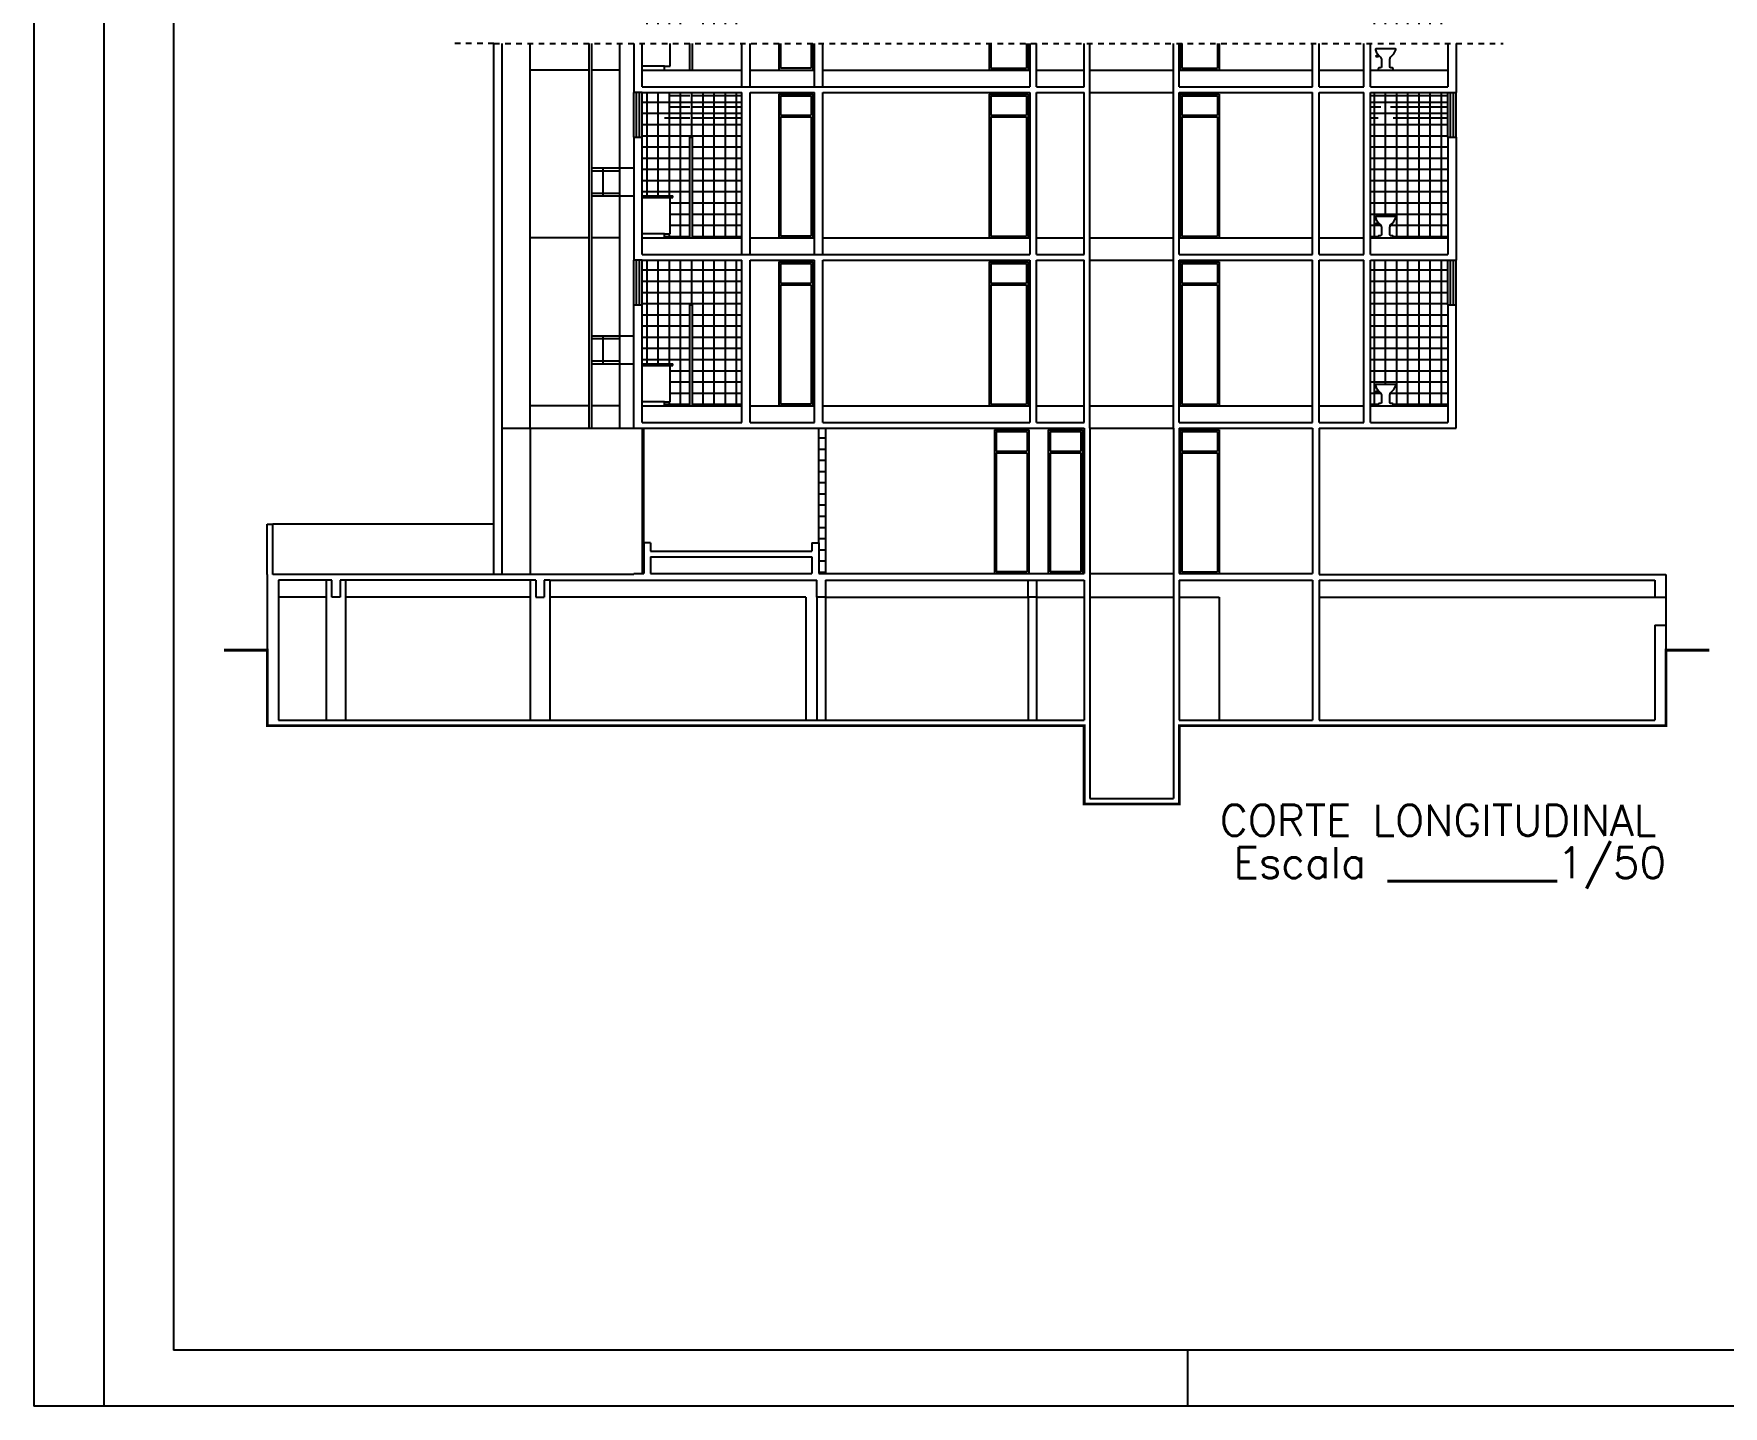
# Model space of a CAD drawing. Header units: millimetres. Extents: x 178 to 457, y 838 to 920.
# Drawn here: x 397.89 to 428.09, y 864.38 to 888.91 of the extents above; entities that cross this region are included whole.
import ezdxf

# ---------------------------------------------------------------- set-up
doc = ezdxf.new("R2010")
doc.units = ezdxf.units.MM
doc.linetypes.add('HIDDEN', pattern=[0.375, 0.25, -0.125])
for name, color, linetype in [('Alvenaria', 7, 'Continuous'), ('Esquadrias', 5, 'Continuous'), ('Paredebaix', 4, 'Continuous'), ('Piso', 1, 'Continuous'), ('Projeção', 8, 'HIDDEN'), ('Texto', 2, 'Continuous')]:
    doc.layers.add(name, color=color, linetype=linetype)
doc.styles.add('STYLE4', font='romans.shx')
pattern_1 = [(0, (-25.14764, 109.08895), (0, 0.2), []), (90, (-25.14764, 109.08895), (-0.2, 1e-17), [])]
pattern_2 = [(0, (-25.14764, 112.08895), (0, 0.2), []), (90, (-25.14764, 112.08895), (-0.2, 1e-17), [])]
pattern_3 = [(0, (-25.14764, 114.20771), (0, 0.2), []), (90, (-25.14764, 114.20771), (-0.2, 1e-17), [])]

msp = doc.modelspace()

# ---------------------------------------------------------------- hatches: boundary and pattern name
at = {"layer": 'Paredebaix'}
h = msp.add_hatch(dxfattribs=at)
h.set_pattern_fill('_USER,_O', color=256, scale=0.2, pattern_type=0)
h.set_pattern_definition([(0, (-25.14764, 109.08895), (0, 0.2), [])])
h.paths.add_polyline_path([(412.0395789, 881.8633987), (411.9195789, 881.8633987), (411.9195789, 879.8133987), (411.9195789, 879.2633987), (412.0395789, 879.2633987)])
at = {"layer": 'Piso'}
h = msp.add_hatch(dxfattribs=at)
h.set_pattern_fill('_USER', color=256, scale=0.2, style=0, double=1, pattern_type=0)
h.set_pattern_definition(pattern_3)
h.paths.add_polyline_path([(409.6145789, 887.8544499), (409.2645789, 887.8544499), (409.2645789, 887.453171), (409.1645789, 887.453171), (409.1645789, 887.3821558), (409.6145789, 887.3821558)])
h.paths.add_polyline_path([(410.5445789, 887.8544499), (409.6645789, 887.8544499), (409.6645789, 887.3821558), (410.5445789, 887.3821558)])
h.paths.add_polyline_path([(409.6645789, 889.0855722), (410.5445789, 889.0855722), (410.5445789, 889.9821558), (408.7645789, 889.9821558), (408.7645789, 889.0855722), (409.6145789, 889.0855722), (409.6145789, 889.1821558), (409.6645789, 889.1821558)])
h = msp.add_hatch(dxfattribs=at)
h.set_pattern_fill('_USER,_O', color=256, scale=0.2, double=1, pattern_type=0)
h.set_pattern_definition(pattern_3)
edge = h.paths.add_edge_path()
edge.add_line((422.2347805, 887.7450497), (422.2345064, 887.7442237))
edge.add_arc((422.2213771, 887.7490382), 0.0139843, 339.86188802, 343.42818314)
edge = h.paths.add_edge_path()
edge.add_line((421.918917, 887.4037369), (421.918917, 887.4048754))
edge.add_arc((421.9350626, 887.4043061), 0.0161556, 177.98074891, 182.01925109)
edge = h.paths.add_edge_path()
edge.add_line((422.1875933, 887.4048754), (422.1875933, 887.4037369))
edge.add_arc((422.1714477, 887.4043061), 0.0161556, 357.98074891, 362.01925108)
edge = h.paths.add_edge_path()
edge.add_line((421.9335262, 887.4203885), (421.936599, 887.4203885))
edge.add_arc((421.9350626, 887.4043061), 0.0161556, 84.54287687, 95.45712313)
edge = h.paths.add_edge_path()
edge.add_line((422.1699113, 887.4203885), (422.1729841, 887.4203885))
edge.add_arc((422.1714477, 887.4043061), 0.0161556, 84.54287687, 95.45712313)
edge = h.paths.add_edge_path()
edge.add_arc((422.1358388, 887.832218), 0.278122, 198.26532019, 198.44460864)
edge.add_arc((421.8851333, 887.7490382), 0.0139843, 196.57181687, 200.13811198, ccw=False)
edge = h.paths.add_edge_path()
edge.add_line((423.1645789, 887.8544499), (421.7845789, 887.8544499))
edge.add_line((421.7845789, 887.8544499), (421.7845789, 887.3821558))
edge.add_line((421.7845789, 887.3821558), (421.918917, 887.3821558))
edge.add_line((421.918917, 887.3821558), (421.918917, 887.4037369))
edge.add_arc((421.9350626, 887.4043061), 0.0161556, 84.54287687, 182.01925109, ccw=False)
edge.add_line((421.936599, 887.4203885), (421.9577161, 887.4203885))
edge.add_arc((421.9465558, 887.4543309), 0.03573, 288.2008082, 339.70835919)
edge.add_line((421.9800685, 887.4419398), (421.9800685, 887.5610594))
edge.add_arc((421.7450816, 887.517166), 0.2390512, 10.58040138, 23.82129004)
edge.add_arc((422.1358388, 887.832218), 0.278122, 198.44460864, 231.77958332, ccw=False)
edge.add_arc((421.8851333, 887.7490382), 0.0139843, 110.27772397, 200.13811198, ccw=False)
edge.add_line((421.8802867, 887.7621558), (422.2262236, 887.7621558))
edge.add_arc((422.2213771, 887.7490382), 0.0139843, -20.13811198, 69.72227603, ccw=False)
edge.add_arc((421.9706716, 887.832218), 0.278122, 308.22041668, 341.55539136, ccw=False)
edge.add_arc((422.3614287, 887.517166), 0.2390512, 156.17870996, 169.41959862)
edge.add_line((422.1264419, 887.5610594), (422.1264419, 887.4419398))
edge.add_arc((422.1599545, 887.4543309), 0.03573, 200.29164081, 251.7991918)
edge.add_line((422.1487943, 887.4203885), (422.1699113, 887.4203885))
edge.add_arc((422.1714477, 887.4043061), 0.0161556, -2.01925109, 95.45712313, ccw=False)
edge.add_line((422.1875933, 887.4037369), (422.1875933, 887.3821558))
edge.add_line((422.1875933, 887.3821558), (423.1645789, 887.3821558))
edge.add_line((423.1645789, 887.3821558), (423.1645789, 887.8544499))
h.paths.add_polyline_path([(421.7845789, 889.0855722), (423.1645789, 889.0855722), (423.1645789, 889.9821558), (421.7845789, 889.9821558)])
h = msp.add_hatch(dxfattribs=at)
h.set_pattern_fill('_USER', color=256, scale=0.2, style=0, double=1, pattern_type=0)
h.set_pattern_definition(pattern_2)
h.paths.add_polyline_path([(409.6645789, 885.2633987), (410.5445789, 885.2633987), (410.5445789, 887.8633987), (408.7645789, 887.8633987), (408.7645789, 887.0633987), (408.7645789, 886.0133987), (409.3145789, 886.0133987), (409.3145789, 885.9833987), (409.2645789, 885.9833987), (409.2645789, 885.3344138), (409.1645789, 885.3344138), (409.1645789, 885.2633987), (409.6145789, 885.2633987), (409.6145789, 887.0633987), (409.6645789, 887.0633987)])
h = msp.add_hatch(dxfattribs=at)
h.set_pattern_fill('_USER,_O', color=256, scale=0.2, double=1, pattern_type=0)
h.set_pattern_definition(pattern_2)
h.paths.add_polyline_path([(422.2262236, 885.6433987, -0.4135000527), (422.2345064, 885.6254665, -0.1464857469), (422.1427424, 885.4949581, 0.0578386427), (422.1264419, 885.4423022), (422.1264419, 885.3231826, 0.2286060689), (422.1487943, 885.3016313), (422.1699113, 885.3016313, -0.4529698611), (422.1875933, 885.2849797), (422.1875933, 885.2633987), (423.1645789, 885.2633987), (423.1645789, 887.0633987), (423.1645789, 887.8633987), (421.7845789, 887.8633987), (421.7845789, 885.2633987), (421.918917, 885.2633987), (421.918917, 885.2849797, -0.4529698611), (421.936599, 885.3016313), (421.9577161, 885.3016313, 0.2286060689), (421.9800685, 885.3231826), (421.9800685, 885.4423022, 0.0578386427), (421.9637679, 885.4949581, -0.1464857469), (421.8720039, 885.6254665, -0.4135000527), (421.8802867, 885.6433987)])
edge = h.paths.add_edge_path()
edge.add_line((422.2347805, 885.6262925), (422.2345064, 885.6254665))
edge.add_arc((422.2213771, 885.6302811), 0.0139843, 339.86188802, 343.42818314)
edge = h.paths.add_edge_path()
edge.add_line((421.918917, 885.2849797), (421.918917, 885.2861182))
edge.add_arc((421.9350626, 885.285549), 0.0161556, 177.98074891, 182.01925109)
edge = h.paths.add_edge_path()
edge.add_line((422.1875933, 885.2861182), (422.1875933, 885.2849797))
edge.add_arc((422.1714477, 885.285549), 0.0161556, 357.98074891, 362.01925108)
edge = h.paths.add_edge_path()
edge.add_line((421.9335262, 885.3016313), (421.936599, 885.3016313))
edge.add_arc((421.9350626, 885.285549), 0.0161556, 84.54287687, 95.45712313)
edge = h.paths.add_edge_path()
edge.add_line((422.1699113, 885.3016313), (422.1729841, 885.3016313))
edge.add_arc((422.1714477, 885.285549), 0.0161556, 84.54287687, 95.45712313)
edge = h.paths.add_edge_path()
edge.add_arc((422.1358388, 885.7134609), 0.278122, 198.26532019, 198.44460864)
edge.add_arc((421.8851333, 885.6302811), 0.0139843, 196.57181687, 200.13811198, ccw=False)
h = msp.add_hatch(dxfattribs=at)
h.set_pattern_fill('_USER', color=256, scale=0.2, style=0, double=1, pattern_type=0)
h.set_pattern_definition(pattern_1)
h.paths.add_polyline_path([(409.6645789, 882.2633987), (410.5445789, 882.2633987), (410.5445789, 884.8633987), (408.7645789, 884.8633987), (408.7645789, 884.0633987), (408.7645789, 883.0133987), (409.3145789, 883.0133987), (409.3145789, 882.9833987), (409.2645789, 882.9833987), (409.2645789, 882.3344138), (409.1645789, 882.3344138), (409.1645789, 882.2633987), (409.6145789, 882.2633987), (409.6145789, 884.0633987), (409.6645789, 884.0633987)])
h = msp.add_hatch(dxfattribs=at)
h.set_pattern_fill('_USER,_O', color=256, scale=0.2, double=1, pattern_type=0)
h.set_pattern_definition(pattern_1)
h.paths.add_polyline_path([(422.2262236, 882.6433987, -0.4135000527), (422.2345064, 882.6254665, -0.1464857469), (422.1427424, 882.4949581, 0.0578386427), (422.1264419, 882.4423022), (422.1264419, 882.3231826, 0.2286060689), (422.1487943, 882.3016313), (422.1699113, 882.3016313, -0.4529698611), (422.1875933, 882.2849797), (422.1875933, 882.2633987), (423.1645789, 882.2633987), (423.1645789, 884.0633987), (423.1645789, 884.8633987), (421.7845789, 884.8633987), (421.7845789, 882.2633987), (421.918917, 882.2633987), (421.918917, 882.2849797, -0.4529698611), (421.936599, 882.3016313), (421.9577161, 882.3016313, 0.2286060689), (421.9800685, 882.3231826), (421.9800685, 882.4423022, 0.0578386427), (421.9637679, 882.4949581, -0.1464857469), (421.8720039, 882.6254665, -0.4135000527), (421.8802867, 882.6433987)])
edge = h.paths.add_edge_path()
edge.add_line((422.2347805, 882.6262925), (422.2345064, 882.6254665))
edge.add_arc((422.2213771, 882.6302811), 0.0139843, 339.86188802, 343.42818314)
edge = h.paths.add_edge_path()
edge.add_line((421.918917, 882.2849797), (421.918917, 882.2861182))
edge.add_arc((421.9350626, 882.285549), 0.0161556, 177.98074891, 182.01925109)
edge = h.paths.add_edge_path()
edge.add_line((422.1875933, 882.2861182), (422.1875933, 882.2849797))
edge.add_arc((422.1714477, 882.285549), 0.0161556, 357.98074891, 362.01925108)
edge = h.paths.add_edge_path()
edge.add_line((421.9335262, 882.3016313), (421.936599, 882.3016313))
edge.add_arc((421.9350626, 882.285549), 0.0161556, 84.54287687, 95.45712313)
edge = h.paths.add_edge_path()
edge.add_line((422.1699113, 882.3016313), (422.1729841, 882.3016313))
edge.add_arc((422.1714477, 882.285549), 0.0161556, 84.54287687, 95.45712313)
edge = h.paths.add_edge_path()
edge.add_arc((422.1358388, 882.7134609), 0.278122, 198.26532019, 198.44460864)
edge.add_arc((421.8851333, 882.6302811), 0.0139843, 196.57181687, 200.13811198, ccw=False)

# ---------------------------------------------------------------- linework, layer by layer
at = {"layer": 'Alvenaria'}
for p, q in [((400.3900516, 905.3805921), (400.3900516, 865.3805921)), ((408.6145789, 888.7356927), (408.6145789, 887.8633987)), ((408.7645789, 887.9633987), (408.7645789, 888.7356927)), ((410.5445789, 887.9633987), (410.5445789, 888.7356927)), ((410.6945789, 887.9633987), (410.6945789, 888.7356927)), ((411.8445789, 887.9633987), (411.8445789, 888.7356927)), ((411.9945789, 887.9633987), (411.9945789, 888.7356927)), ((415.6945789, 888.7356927), (415.6945789, 887.9633987)), ((415.8145789, 887.9633987), (415.8145789, 888.7356927)), ((416.6645789, 887.9633987), (416.6645789, 888.7356927)), ((416.7645789, 881.8633987), (416.7645789, 888.7356927)), ((418.2645789, 881.8633987), (418.2645789, 888.7356927)), ((418.3645789, 887.9633987), (418.3645789, 888.7356927)), ((420.7445789, 887.9633987), (420.7445789, 888.7356927)), ((420.8645789, 887.9633987), (420.8645789, 888.7356927)), ((421.6645789, 887.9633987), (421.6645789, 888.7356927)), ((421.7845789, 887.9633987), (421.7845789, 888.7356927)), ((423.1645789, 888.7356927), (423.1645789, 887.9633987)), ((423.3145789, 888.7356927), (423.3145789, 887.8633987)), ((408.7645789, 887.8633987), (408.6145789, 887.8633987)), ((408.7645789, 887.9633987), (415.6945789, 887.9633987)), ((408.7645789, 887.8633987), (410.5445789, 887.8633987)), ((410.5445789, 884.9633987), (410.5445789, 887.8633987)), ((410.6945789, 884.9633987), (410.6945789, 887.8633987)), ((410.6945789, 887.8633987), (411.8445789, 887.8633987)), ((411.8445789, 884.9633987), (411.8445789, 887.8633987)), ((411.9945789, 884.9633987), (411.9945789, 887.8633987)), ((411.9945789, 887.8633987), (415.6945789, 887.8633987)), ((415.6945789, 887.8633987), (415.6945789, 884.9633987)), ((415.8145789, 887.9633987), (416.6645789, 887.9633987)), ((415.8145789, 884.9633987), (415.8145789, 887.8633987)), ((415.8145789, 887.8633987), (416.6645789, 887.8633987)), ((416.6645789, 884.9633987), (416.6645789, 887.8633987)), ((418.3645789, 887.9633987), (420.7445789, 887.9633987)), ((418.3645789, 884.9633987), (418.3645789, 887.8633987)), ((418.3645789, 887.8633987), (420.7445789, 887.8633987)), ((420.7445789, 884.9633987), (420.7445789, 887.8633987)), ((420.8645789, 887.9633987), (421.6645789, 887.9633987)), ((420.8645789, 884.9633987), (420.8645789, 887.8633987)), ((420.8645789, 887.8633987), (421.6645789, 887.8633987)), ((421.6645789, 884.9633987), (421.6645789, 887.8633987)), ((421.7845789, 887.9633987), (423.1645789, 887.9633987)), ((421.7845789, 884.9633987), (421.7845789, 887.8633987)), ((421.7845789, 887.8633987), (423.1645789, 887.8633987)), ((423.1645789, 887.8633987), (423.3145789, 887.8633987)), ((408.6145789, 887.0633987), (408.7645789, 887.0633987)), ((408.6145789, 887.0633987), (408.6145789, 884.8633987)), ((408.7645789, 884.9633987), (408.7645789, 887.0633987)), ((423.1645789, 887.0633987), (423.1645789, 884.9633987)), ((423.1645789, 887.0633987), (423.3145789, 887.0633987)), ((423.3145789, 887.0633987), (423.3145789, 884.8633987)), ((408.7645789, 884.8633987), (408.6145789, 884.8633987)), ((408.7645789, 884.9633987), (415.6945789, 884.9633987)), ((408.7645789, 884.8633987), (410.5445789, 884.8633987)), ((410.5445789, 881.9633987), (410.5445789, 884.8633987)), ((410.6945789, 881.9633987), (410.6945789, 884.8633987)), ((410.6945789, 884.8633987), (411.8445789, 884.8633987)), ((411.8445789, 881.9633987), (411.8445789, 884.8633987)), ((411.9945789, 881.9633987), (411.9945789, 884.8633987)), ((411.9945789, 884.8633987), (415.6945789, 884.8633987)), ((415.6945789, 884.8633987), (415.6945789, 881.9633987)), ((415.8145789, 884.9633987), (416.6645789, 884.9633987)), ((415.8145789, 881.9633987), (415.8145789, 884.8633987)), ((415.8145789, 884.8633987), (416.6645789, 884.8633987)), ((416.6645789, 881.9633987), (416.6645789, 884.8633987)), ((418.3645789, 884.9633987), (420.7445789, 884.9633987)), ((418.3645789, 881.9633987), (418.3645789, 884.8633987)), ((418.3645789, 884.8633987), (420.7445789, 884.8633987)), ((420.7445789, 881.9633987), (420.7445789, 884.8633987)), ((420.8645789, 884.9633987), (421.6645789, 884.9633987)), ((420.8645789, 881.9633987), (420.8645789, 884.8633987)), ((420.8645789, 884.8633987), (421.6645789, 884.8633987)), ((421.6645789, 881.9633987), (421.6645789, 884.8633987)), ((421.7845789, 884.9633987), (423.1645789, 884.9633987)), ((421.7845789, 881.9633987), (421.7845789, 884.8633987)), ((421.7845789, 884.8633987), (423.1645789, 884.8633987)), ((423.1645789, 884.8633987), (423.3145789, 884.8633987)), ((408.6145789, 881.8633987), (408.6145789, 884.0633987)), ((408.6145789, 884.0633987), (408.7645789, 884.0633987)), ((408.7645789, 881.9633987), (408.7645789, 884.0633987)), ((423.1645789, 884.0633987), (423.1645789, 881.9633987)), ((423.1645789, 884.0633987), (423.3145789, 884.0633987)), ((423.3145789, 881.8633987), (423.3145789, 884.0633987)), ((408.6145789, 881.8633987), (416.6645789, 881.8633987)), ((408.7645789, 881.9633987), (410.5445789, 881.9633987)), ((410.6945789, 881.9633987), (411.8445789, 881.9633987)), ((411.9945789, 881.9633987), (415.6945789, 881.9633987)), ((415.8145789, 881.9633987), (416.6645789, 881.9633987)), ((416.6645789, 881.8633987), (416.6645789, 879.2633987)), ((416.7645789, 881.8633987), (416.7645789, 879.1433987)), ((418.2645789, 881.8633987), (418.2645789, 879.1433987)), ((418.3645789, 881.9633987), (420.7445789, 881.9633987)), ((418.3645789, 881.8633987), (418.3645789, 879.2633987)), ((418.3645789, 881.8633987), (420.7445789, 881.8633987)), ((420.7445789, 881.8633987), (420.7445789, 879.2633987)), ((420.8645789, 881.9633987), (421.6645789, 881.9633987)), ((420.8645789, 881.8633987), (420.8645789, 879.2433987)), ((421.7845789, 881.9633987), (423.1645789, 881.9633987)), ((402.0645789, 879.2433987), (402.0645789, 880.1433987)), ((402.0645789, 880.1433987), (402.1645789, 880.1433987)), ((402.1645789, 879.2433987), (402.1645789, 880.1433987)), ((408.7945789, 879.8133987), (408.7945789, 879.2633987)), ((408.9145789, 879.8133987), (408.7945789, 879.8133987)), ((408.9145789, 879.8133987), (408.9145789, 879.6633987)), ((408.9145789, 879.6633987), (411.7995789, 879.6633987)), ((411.7995789, 879.8133987), (411.7995789, 879.6633987)), ((411.7995789, 879.8133987), (411.9195789, 879.8133987)), ((411.9195789, 879.8133987), (411.9195789, 879.2633987)), ((408.9145789, 879.5633987), (411.7995789, 879.5633987)), ((408.9145789, 879.5633987), (408.9145789, 879.2633987)), ((411.7995789, 879.5633987), (411.7995789, 879.2633987)), ((402.0645789, 879.2433987), (402.0645789, 877.8933987)), ((408.6145789, 879.2433987), (402.1645789, 879.2433987)), ((402.2645789, 879.1433987), (402.2645789, 876.6433987)), ((403.2145789, 879.1433987), (402.2645789, 879.1433987)), ((403.2145789, 878.8433987), (403.2145789, 879.1433987)), ((406.8645789, 879.1433987), (403.3645789, 879.1433987)), ((403.3645789, 879.1433987), (403.3645789, 878.8433987)), ((406.8645789, 879.1433987), (406.8645789, 878.8433987)), ((407.1145789, 879.1433987), (407.0145789, 879.1433987)), ((407.0145789, 879.1433987), (407.0145789, 878.8433987)), ((407.1145789, 879.1433987), (411.8895789, 879.1433987)), ((408.6145789, 879.2633987), (408.7945789, 879.2633987)), ((408.6145789, 879.2633987), (408.6145789, 879.2433987)), ((408.9145789, 879.2633987), (411.7995789, 879.2633987)), ((411.8895789, 878.8433987), (411.8895789, 879.1433987)), ((411.9195789, 879.2633987), (416.6645789, 879.2633987)), ((412.0395789, 879.1433987), (412.0395789, 878.8433987)), ((412.0395789, 879.1433987), (416.6645789, 879.1433987)), ((415.6645789, 878.8433987), (415.6645789, 879.1433987)), ((415.8145789, 879.1433987), (415.8145789, 878.8433987)), ((416.6645789, 879.1433987), (416.6645789, 876.6433987)), ((416.7645789, 879.1433987), (416.7645789, 875.2433987)), ((418.2645789, 879.1433987), (418.2645789, 875.2433987)), ((418.3645789, 879.2633987), (420.7445789, 879.2633987)), ((418.3645789, 879.1433987), (420.7445789, 879.1433987)), ((418.3645789, 879.1433987), (418.3645789, 876.6433987)), ((420.7445789, 879.1433987), (420.7445789, 876.6433987)), ((420.8645789, 879.2433987), (427.0645789, 879.2433987)), ((420.8645789, 879.1433987), (426.8645789, 879.1433987)), ((420.8645789, 879.1433987), (420.8645789, 876.6433987)), ((426.8645789, 879.1433987), (426.8645789, 878.8433987)), ((427.0645789, 879.2433987), (427.0645789, 878.8433987)), ((403.3645789, 878.8433987), (403.2145789, 878.8433987)), ((406.8645789, 878.8433987), (407.0145789, 878.8433987)), ((412.0395789, 878.8433987), (411.8895789, 878.8433987)), ((415.8145789, 878.8433987), (415.6645789, 878.8433987)), ((426.8645789, 878.8433987), (427.0645789, 878.8433987)), ((426.8645789, 878.3433987), (427.0645789, 878.3433987)), ((426.8645789, 878.3433987), (426.8645789, 876.6433987)), ((427.0645789, 878.3433987), (427.0645789, 877.8933987)), ((402.2645789, 876.6433987), (416.6645789, 876.6433987)), ((418.3645789, 876.6433987), (420.7445789, 876.6433987)), ((420.8645789, 876.6433987), (426.8645789, 876.6433987)), ((416.7645789, 876.5433987), (416.7645789, 875.2433987)), ((418.2645789, 876.5433987), (418.2645789, 875.2433987)), ((416.7645789, 875.2433987), (418.2645789, 875.2433987)), ((456.2900516, 865.3805921), (400.3900516, 865.3805921))]:
    msp.add_line(p, q, dxfattribs=at)
msp.add_lwpolyline([(401.2886786, 877.8933987, 0.05, 0.05, 0), (402.0645789, 877.8933987, 0.1, 0.1, 0)], format="xyseb", dxfattribs=at)
at = {"layer": 'Esquadrias'}
for p, q in [((408.6645789, 887.0633987), (408.6645789, 887.8633987)), ((408.7145789, 887.0633987), (408.7145789, 887.8633987)), ((423.2145789, 887.0633987), (423.2145789, 887.8633987)), ((423.2645789, 887.0633987), (423.2645789, 887.8633987)), ((408.6645789, 884.0633987), (408.6645789, 884.8633987)), ((408.7145789, 884.0633987), (408.7145789, 884.8633987)), ((423.2145789, 884.0633987), (423.2145789, 884.8633987)), ((423.2645789, 884.0633987), (423.2645789, 884.8633987))]:
    msp.add_line(p, q, dxfattribs=at)
at = {"layer": 'Paredebaix'}
for p, q in [((397.8900516, 906.3805921), (397.8900516, 864.3805921)), ((399.1400516, 894.0805921), (399.1400516, 864.3805921)), ((409.2645789, 888.3344138), (409.2645789, 888.7356927)), ((409.1645789, 888.3344138), (408.7645789, 888.3344138)), ((409.1645789, 888.2633987), (409.1645789, 888.3344138)), ((409.1645789, 888.3344138), (409.2645789, 888.3344138)), ((408.6145789, 887.0633987), (408.6145789, 887.8633987)), ((408.7645789, 887.0633987), (408.7645789, 887.8633987)), ((423.1645789, 887.0633987), (423.1645789, 887.8633987)), ((423.3145789, 887.0633987), (423.3145789, 887.8633987)), ((408.7645789, 886.0133987), (409.3145789, 886.0133987)), ((409.3145789, 885.9833987), (409.3145789, 886.0133987)), ((408.7645789, 885.9833987), (409.3145789, 885.9833987)), ((409.2645789, 885.3344138), (409.2645789, 885.9833987)), ((409.1645789, 885.3344138), (408.7645789, 885.3344138)), ((409.1645789, 885.2633987), (409.1645789, 885.3344138)), ((409.1645789, 885.3344138), (409.2645789, 885.3344138)), ((408.6145789, 884.0633987), (408.6145789, 884.8633987)), ((408.7645789, 884.0633987), (408.7645789, 884.8633987)), ((423.1645789, 884.0633987), (423.1645789, 884.8633987)), ((423.3145789, 884.0633987), (423.3145789, 884.8633987)), ((408.7645789, 883.0133987), (409.3145789, 883.0133987)), ((409.3145789, 882.9833987), (409.3145789, 883.0133987)), ((408.7645789, 882.9833987), (409.3145789, 882.9833987)), ((409.2645789, 882.3344138), (409.2645789, 882.9833987)), ((409.1645789, 882.3344138), (408.7645789, 882.3344138)), ((409.1645789, 882.3344138), (409.2645789, 882.3344138)), ((409.1645789, 882.2633987), (409.1645789, 882.3344138)), ((411.9195789, 879.8133987), (411.9195789, 881.8633987)), ((412.0395789, 881.8633987), (412.0395789, 879.2633987)), ((418.5100516, 865.3805921), (418.5100516, 864.3805921)), ((416.5400516, 864.3805921), (397.8900516, 864.3805921)), ((457.2900516, 864.3805921), (416.5400516, 864.3805921))]:
    msp.add_line(p, q, dxfattribs=at)
for points in [[(421.918917, 888.2633987), (422.1875933, 888.2633987), (422.1875933, 888.2861182, 0.3764910433), (422.1729841, 888.3016313), (422.1487943, 888.3016313, -0.2286060689), (422.1264419, 888.3231826), (422.1264419, 888.4423022, -0.0578386426), (422.1427424, 888.4949581, 0.1472849186), (422.2347805, 888.6262925, 0.3953935602), (422.2262236, 888.6433987), (421.8802867, 888.6433987, 0.3953935602), (421.8717298, 888.6262925, 0.1472849186), (421.9637679, 888.4949581, -0.0578386426), (421.9800685, 888.4423022), (421.9800685, 888.3231826, -0.2286060689), (421.9577161, 888.3016313), (421.9335262, 888.3016313, 0.3764910433), (421.918917, 888.2861182)], [(421.918917, 885.2633987), (422.1875933, 885.2633987), (422.1875933, 885.2861182, 0.3764910433), (422.1729841, 885.3016313), (422.1487943, 885.3016313, -0.2286060689), (422.1264419, 885.3231826), (422.1264419, 885.4423022, -0.0578386426), (422.1427424, 885.4949581, 0.1472849186), (422.2347805, 885.6262925, 0.3953935602), (422.2262236, 885.6433987), (421.8802867, 885.6433987, 0.3953935602), (421.8717298, 885.6262925, 0.1472849186), (421.9637679, 885.4949581, -0.0578386426), (421.9800685, 885.4423022), (421.9800685, 885.3231826, -0.2286060689), (421.9577161, 885.3016313), (421.9335262, 885.3016313, 0.3764910433), (421.918917, 885.2861182)], [(421.918917, 882.2633987), (422.1875933, 882.2633987), (422.1875933, 882.2861182, 0.3764910433), (422.1729841, 882.3016313), (422.1487943, 882.3016313, -0.2286060689), (422.1264419, 882.3231826), (422.1264419, 882.4423022, -0.0578386426), (422.1427424, 882.4949581, 0.1472849186), (422.2347805, 882.6262925, 0.3953935602), (422.2262236, 882.6433987), (421.8802867, 882.6433987, 0.3953935602), (421.8717298, 882.6262925, 0.1472849186), (421.9637679, 882.4949581, -0.0578386426), (421.9800685, 882.4423022), (421.9800685, 882.3231826, -0.2286060689), (421.9577161, 882.3016313), (421.9335262, 882.3016313, 0.3764910433), (421.918917, 882.2861182)]]:
    msp.add_lwpolyline(points, format="xyb", close=True, dxfattribs=at)
for centre in [(421.9032552, 888.5133987), (421.9032552, 885.5133987), (421.9032552, 882.5133987)]:
    msp.add_circle(centre, 0.0168414, dxfattribs=at)
at = {"layer": 'Piso'}
for p, q in [((406.1145789, 887.8633987), (406.1145789, 888.7356927)), ((406.2645789, 887.8633987), (406.2645789, 888.7356927)), ((406.7645789, 887.8633987), (406.7645789, 888.7356927)), ((407.8145789, 887.8633987), (407.8145789, 888.7356927)), ((407.8645789, 887.8633987), (407.8645789, 888.7356927)), ((408.3645789, 887.8633987), (408.3645789, 888.7356927)), ((409.6145789, 888.2633987), (409.6145789, 888.7356927)), ((409.6645789, 888.2633987), (409.6645789, 888.7356927)), ((411.2045789, 888.7356927), (411.2045789, 888.2633987)), ((411.2345789, 888.7356927), (411.2345789, 888.2933987)), ((411.7845789, 888.7356927), (411.7845789, 888.2933987)), ((411.8145789, 888.7356927), (411.8145789, 888.2633987)), ((414.9645789, 888.7356927), (414.9645789, 888.2633987)), ((414.9945789, 888.7356927), (414.9945789, 888.2933987)), ((415.6345789, 888.7356927), (415.6345789, 888.2933987)), ((415.6645789, 888.7356927), (415.6645789, 888.2633987)), ((418.3795789, 888.7356927), (418.3795789, 888.2633987)), ((418.4095789, 888.7356927), (418.4095789, 888.2933987)), ((419.0495789, 888.7356927), (419.0495789, 888.2933987)), ((419.0795789, 888.7356927), (419.0795789, 888.2633987)), ((407.8145789, 888.2633987), (406.7645789, 888.2633987)), ((408.3645789, 888.2633987), (407.8645789, 888.2633987)), ((408.7645789, 888.2633987), (410.5445789, 888.2633987)), ((410.6945789, 888.2633987), (411.8445789, 888.2633987)), ((411.7845789, 888.2933987), (411.2345789, 888.2933987)), ((411.9945789, 888.2633987), (415.6945789, 888.2633987)), ((414.9945789, 888.2933987), (415.6345789, 888.2933987)), ((415.8145789, 888.2633987), (416.6645789, 888.2633987)), ((416.7645789, 888.2633987), (418.2645789, 888.2633987)), ((418.3645789, 888.2633987), (420.7445789, 888.2633987)), ((418.4095789, 888.2933987), (419.0495789, 888.2933987)), ((420.8645789, 888.2633987), (421.6645789, 888.2633987)), ((421.7845789, 888.2633987), (423.1645789, 888.2633987)), ((406.1145789, 884.8633987), (406.1145789, 887.8633987)), ((406.2645789, 884.8633987), (406.2645789, 887.8633987)), ((406.7645789, 884.8633987), (406.7645789, 887.8633987)), ((407.8145789, 884.8633987), (407.8145789, 887.8633987)), ((407.8645789, 884.8633987), (407.8645789, 887.8633987)), ((408.3645789, 884.8633987), (408.3645789, 887.8633987)), ((411.2045789, 887.8333987), (411.2045789, 887.4533987)), ((411.2045789, 887.8333987), (411.2045789, 885.2633987)), ((411.2045789, 887.8333987), (411.8145789, 887.8333987)), ((411.8145789, 887.8333987), (411.8145789, 885.2633987)), ((414.9645789, 887.8333987), (414.9645789, 885.2633987)), ((414.9645789, 887.8333987), (415.6645789, 887.8333987)), ((415.6645789, 887.8333987), (415.6645789, 885.2633987)), ((416.7645789, 887.8633987), (418.2645789, 887.8633987)), ((418.3795789, 887.8333987), (418.3795789, 885.2633987)), ((418.3795789, 887.8333987), (419.0795789, 887.8333987)), ((419.0795789, 887.8333987), (419.0795789, 885.2633987)), ((411.2345789, 887.8033987), (411.2345789, 887.4533987)), ((411.2345789, 887.8033987), (411.7845789, 887.8033987)), ((411.7845789, 887.8033987), (411.7845789, 887.4533987)), ((414.9945789, 887.8033987), (414.9945789, 887.4533987)), ((414.9945789, 887.8033987), (415.6345789, 887.8033987)), ((415.6345789, 887.8033987), (415.6345789, 887.4533987)), ((418.4095789, 887.8033987), (418.4095789, 887.4533987)), ((418.4095789, 887.8033987), (419.0495789, 887.8033987)), ((419.0495789, 887.8033987), (419.0495789, 887.4533987)), ((411.2345789, 887.4533987), (411.7845789, 887.4533987)), ((411.2345789, 887.4233987), (411.2345789, 885.2933987)), ((411.2345789, 887.4233987), (411.7845789, 887.4233987)), ((411.7845789, 887.4233987), (411.7845789, 885.2933987)), ((414.9945789, 887.4533987), (415.6345789, 887.4533987)), ((414.9945789, 887.4233987), (414.9945789, 885.2933987)), ((414.9945789, 887.4233987), (415.6345789, 887.4233987)), ((415.6345789, 887.4233987), (415.6345789, 885.2933987)), ((418.4095789, 887.4533987), (419.0495789, 887.4533987)), ((418.4095789, 887.4233987), (418.4095789, 885.2933987)), ((418.4095789, 887.4233987), (419.0495789, 887.4233987)), ((419.0495789, 887.4233987), (419.0495789, 885.2933987)), ((409.6145789, 885.2633987), (409.6145789, 887.0633987)), ((409.6145789, 887.0633987), (409.6645789, 887.0633987)), ((409.6645789, 885.2633987), (409.6645789, 887.0633987)), ((407.8645789, 886.5133987), (408.6145789, 886.5133987)), ((407.8645789, 886.4633987), (408.3645789, 886.4633987)), ((408.0645789, 886.0133987), (408.0645789, 886.5133987)), ((407.8645789, 886.0633987), (408.3645789, 886.0633987)), ((407.8645789, 886.0133987), (408.6145789, 886.0133987)), ((407.8145789, 885.2633987), (406.7645789, 885.2633987)), ((408.3645789, 885.2633987), (407.8645789, 885.2633987)), ((408.7645789, 885.2633987), (410.5445789, 885.2633987)), ((410.6945789, 885.2633987), (411.8445789, 885.2633987)), ((411.7845789, 885.2933987), (411.2345789, 885.2933987)), ((411.9945789, 885.2633987), (415.6945789, 885.2633987)), ((414.9945789, 885.2933987), (415.6345789, 885.2933987)), ((415.8145789, 885.2633987), (416.6645789, 885.2633987)), ((416.7645789, 885.2633987), (418.2645789, 885.2633987)), ((418.3645789, 885.2633987), (420.7445789, 885.2633987)), ((418.4095789, 885.2933987), (419.0495789, 885.2933987)), ((420.8645789, 885.2633987), (421.6645789, 885.2633987)), ((421.7845789, 885.2633987), (423.1645789, 885.2633987)), ((406.1145789, 879.2433987), (406.1145789, 884.8633987)), ((406.2645789, 879.2433987), (406.2645789, 884.8633987)), ((406.7645789, 881.8633987), (406.7645789, 884.8633987)), ((407.8145789, 881.8633987), (407.8145789, 884.8633987)), ((407.8645789, 881.8633987), (407.8645789, 884.8633987)), ((408.3645789, 881.8633987), (408.3645789, 884.8633987)), ((411.2045789, 884.8333987), (411.2045789, 884.4533987)), ((411.2045789, 884.8333987), (411.2045789, 882.2633987)), ((411.2045789, 884.8333987), (411.8145789, 884.8333987)), ((411.2345789, 884.8033987), (411.2345789, 884.4533987)), ((411.2345789, 884.8033987), (411.7845789, 884.8033987)), ((411.7845789, 884.8033987), (411.7845789, 884.4533987)), ((411.8145789, 884.8333987), (411.8145789, 882.2633987)), ((414.9645789, 884.8333987), (414.9645789, 882.2633987)), ((414.9645789, 884.8333987), (415.6645789, 884.8333987)), ((414.9945789, 884.8033987), (414.9945789, 884.4533987)), ((414.9945789, 884.8033987), (415.6345789, 884.8033987)), ((415.6345789, 884.8033987), (415.6345789, 884.4533987)), ((415.6645789, 884.8333987), (415.6645789, 882.2633987)), ((416.7645789, 884.8633987), (418.2645789, 884.8633987)), ((418.3795789, 884.8333987), (418.3795789, 882.2633987)), ((418.3795789, 884.8333987), (419.0795789, 884.8333987)), ((418.4095789, 884.8033987), (418.4095789, 884.4533987)), ((418.4095789, 884.8033987), (419.0495789, 884.8033987)), ((419.0495789, 884.8033987), (419.0495789, 884.4533987)), ((419.0795789, 884.8333987), (419.0795789, 882.2633987)), ((411.2345789, 884.4533987), (411.7845789, 884.4533987)), ((411.2345789, 884.4233987), (411.2345789, 882.2933987)), ((411.2345789, 884.4233987), (411.7845789, 884.4233987)), ((411.7845789, 884.4233987), (411.7845789, 882.2933987)), ((414.9945789, 884.4533987), (415.6345789, 884.4533987)), ((414.9945789, 884.4233987), (415.6345789, 884.4233987)), ((414.9945789, 884.4233987), (414.9945789, 882.2933987)), ((415.6345789, 884.4233987), (415.6345789, 882.2933987)), ((418.4095789, 884.4533987), (419.0495789, 884.4533987)), ((418.4095789, 884.4233987), (418.4095789, 882.2933987)), ((418.4095789, 884.4233987), (419.0495789, 884.4233987)), ((419.0495789, 884.4233987), (419.0495789, 882.2933987)), ((409.6145789, 882.2633987), (409.6145789, 884.0633987)), ((409.6145789, 884.0633987), (409.6645789, 884.0633987)), ((409.6645789, 882.2633987), (409.6645789, 884.0633987)), ((407.8645789, 883.5133987), (408.6145789, 883.5133987)), ((407.8645789, 883.4633987), (408.3645789, 883.4633987)), ((408.0645789, 883.0133987), (408.0645789, 883.5133987)), ((407.8645789, 883.0633987), (408.3645789, 883.0633987)), ((407.8645789, 883.0133987), (408.6145789, 883.0133987)), ((407.8145789, 882.2633987), (406.7645789, 882.2633987)), ((408.3645789, 882.2633987), (407.8645789, 882.2633987)), ((408.7645789, 882.2633987), (410.5445789, 882.2633987)), ((410.6945789, 882.2633987), (411.8445789, 882.2633987)), ((411.7845789, 882.2933987), (411.2345789, 882.2933987)), ((411.9945789, 882.2633987), (415.6945789, 882.2633987)), ((414.9945789, 882.2933987), (415.6345789, 882.2933987)), ((415.8145789, 882.2633987), (416.6645789, 882.2633987)), ((416.7645789, 882.2633987), (418.2645789, 882.2633987)), ((418.3645789, 882.2633987), (420.7445789, 882.2633987)), ((418.4095789, 882.2933987), (419.0495789, 882.2933987)), ((420.8645789, 882.2633987), (421.6645789, 882.2633987)), ((421.7845789, 882.2633987), (423.1645789, 882.2633987)), ((406.2645789, 881.8633987), (408.6145789, 881.8633987)), ((406.7645789, 881.8633987), (406.7645789, 879.2433987)), ((408.7645789, 881.8633987), (408.7645789, 879.2633987)), ((408.7945789, 879.8133987), (408.7945789, 881.8633987)), ((415.0645789, 881.8333987), (415.0645789, 881.4533987)), ((415.0645789, 881.8333987), (415.0645789, 879.2633987)), ((415.0645789, 881.8333987), (415.6745789, 881.8333987)), ((415.0945789, 881.8033987), (415.0945789, 881.4533987)), ((415.0945789, 881.8033987), (415.6445789, 881.8033987)), ((415.6445789, 881.8033987), (415.6445789, 881.4533987)), ((415.6745789, 881.8333987), (415.6745789, 879.2633987)), ((416.0245789, 881.8333987), (416.0245789, 881.4533987)), ((416.0245789, 881.8333987), (416.0245789, 879.2633987)), ((416.0245789, 881.8333987), (416.6345789, 881.8333987)), ((416.0545789, 881.8033987), (416.0545789, 881.4533987)), ((416.0545789, 881.8033987), (416.6045789, 881.8033987)), ((416.6045789, 881.8033987), (416.6045789, 881.4533987)), ((416.6345789, 881.8333987), (416.6345789, 879.2633987)), ((416.7645789, 881.8633987), (418.2645789, 881.8633987)), ((418.3795789, 881.8333987), (418.3795789, 879.2633987)), ((418.3795789, 881.8333987), (419.0795789, 881.8333987)), ((418.4095789, 881.8033987), (418.4095789, 881.4533987)), ((418.4095789, 881.8033987), (419.0495789, 881.8033987)), ((419.0495789, 881.8033987), (419.0495789, 881.4533987)), ((419.0795789, 881.8333987), (419.0795789, 879.2633987)), ((420.8645789, 881.8633987), (423.3145789, 881.8633987)), ((415.0945789, 881.4533987), (415.6445789, 881.4533987)), ((415.0945789, 881.4233987), (415.0945789, 879.2933987)), ((415.0945789, 881.4233987), (415.6445789, 881.4233987)), ((415.6445789, 881.4233987), (415.6445789, 879.2933987)), ((416.0545789, 881.4533987), (416.6045789, 881.4533987)), ((416.0545789, 881.4233987), (416.0545789, 879.2933987)), ((416.0545789, 881.4233987), (416.6045789, 881.4233987)), ((416.6045789, 881.4233987), (416.6045789, 879.2933987)), ((418.4095789, 881.4533987), (419.0495789, 881.4533987)), ((418.4095789, 881.4233987), (418.4095789, 879.2933987)), ((418.4095789, 881.4233987), (419.0495789, 881.4233987)), ((419.0495789, 881.4233987), (419.0495789, 879.2933987)), ((406.1145789, 880.1433987), (402.1645789, 880.1433987)), ((403.1145789, 879.1433987), (403.1145789, 876.6433987)), ((403.4645789, 879.1433987), (403.4645789, 876.6433987)), ((406.7645789, 879.1433987), (406.7645789, 876.6433987)), ((407.1145789, 879.1433987), (407.1145789, 876.6433987)), ((415.6445789, 879.2933987), (415.0945789, 879.2933987)), ((416.6045789, 879.2933987), (416.0545789, 879.2933987)), ((416.7645789, 879.2633987), (418.2645789, 879.2633987)), ((418.4095789, 879.2933987), (419.0495789, 879.2933987)), ((403.1145789, 878.8433987), (402.2645789, 878.8433987)), ((406.7645789, 878.8433987), (403.4645789, 878.8433987)), ((411.6895789, 878.8433987), (407.1145789, 878.8433987)), ((411.6895789, 878.8433987), (411.6895789, 876.6433987)), ((411.8895789, 878.8433987), (411.8895789, 876.6433987)), ((412.0395789, 878.8433987), (412.0395789, 876.6433987)), ((412.0395789, 878.8433987), (415.6645789, 878.8433987)), ((415.6645789, 878.8433987), (415.6645789, 876.6433987)), ((415.8145789, 878.8433987), (415.8145789, 876.6433987)), ((415.8145789, 878.8433987), (416.6645789, 878.8433987)), ((416.7645789, 878.8433987), (418.2645789, 878.8433987)), ((418.3645789, 878.8433987), (419.0795789, 878.8433987)), ((419.0795789, 878.8433987), (419.0795789, 876.6433987)), ((420.8645789, 878.8433987), (426.8645789, 878.8433987)), ((427.0645789, 878.8433987), (427.0645789, 878.3433987))]:
    msp.add_line(p, q, dxfattribs=at)
msp.add_lwpolyline([(401.2886786, 877.8933987, 0.05, 0.05, 0), (402.0645789, 877.8933987, 0.05, 0.05, 0), (402.0645789, 876.5433987, 0.05, 0.05, 0), (416.6645789, 876.5433987, 0.05, 0.05, 0), (416.6645789, 875.1433987, 0.05, 0.05, 0), (418.3645789, 875.1433987, 0.05, 0.05, 0), (418.3645789, 876.5433987, 0.05, 0.05, 0), (420.8645789, 876.5433987, 0.05, 0.05, 0), (427.0645789, 876.5433987, 0.05, 0.05, 0), (427.0645789, 877.8933987, 0.05, 0.05, 0), (427.8404792, 877.8933987, 0.1, 0.1, 0)], format="xyseb", dxfattribs=at)
at = {"layer": 'Projeção', "color": 2, "ltscale": 0.3}
for p, q in [((406.1145789, 888.7356927), (405.3167034, 888.7356927)), ((406.1145789, 888.7356927), (423.3145789, 888.7356927)), ((423.3145789, 888.7356927), (424.1546711, 888.7356927))]:
    msp.add_line(p, q, dxfattribs=at)

# ---------------------------------------------------------------- texts
at = {"layer": 'Texto', "style": 'STYLE4'}
for s, p in [('CORTE LONGITUDINAL', (419.0922888, 874.5772406)), ('Escala ________1/50', (419.3360784, 873.8193086))]:
    msp.add_text(s, height=0.553320012, dxfattribs=at).set_placement(p)

doc.saveas('drawing.dxf')
